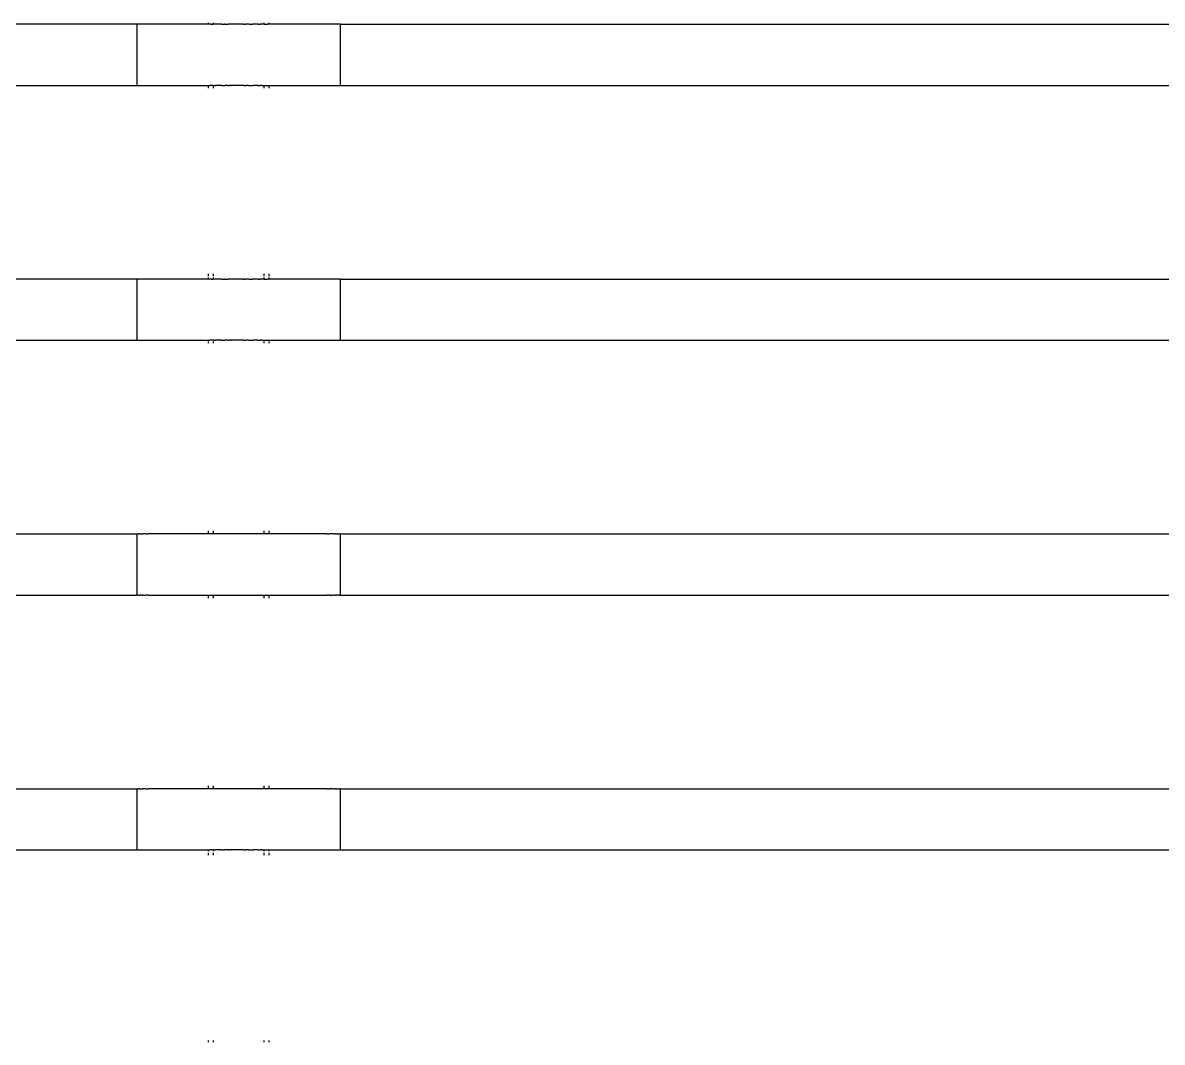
# Model space of a CAD drawing. Header units: millimetres. Extents: x -2916 to 2490, y 92 to 4100.
# Drawn here: x -904.4 to -680.9, y 2768.4 to 2968.4 of the extents above; entities that cross this region are included whole.
import ezdxf

# ---------------------------------------------------------------- set-up
doc = ezdxf.new("R2010")
doc.units = ezdxf.units.MM

msp = doc.modelspace()

# ---------------------------------------------------------------- linework, layer by layer
for p, q in [((-882.08, 2968.14), (-1663.16, 2968.14)), ((-882.08, 2968.14), (-882.08, 2956.14)), ((-881.99, 2968.14), (-882.08, 2968.14)), ((-881.88, 2968.14), (-881.99, 2968.14)), ((-881.72, 2968.14), (-881.88, 2968.14)), ((-881.52, 2968.14), (-881.72, 2968.14)), ((-881.27, 2968.14), (-881.52, 2968.14)), ((-880.98, 2968.14), (-881.27, 2968.14)), ((-880.65, 2968.14), (-880.98, 2968.14)), ((-880.27, 2968.14), (-880.65, 2968.14)), ((-879.86, 2968.14), (-880.27, 2968.14)), ((-879.4, 2968.14), (-879.86, 2968.14)), ((-878.91, 2968.14), (-879.4, 2968.14)), ((-878.37, 2968.14), (-878.91, 2968.14)), ((-877.8, 2968.14), (-878.37, 2968.14)), ((-877.2, 2968.14), (-877.8, 2968.14)), ((-876.56, 2968.14), (-877.2, 2968.14)), ((-875.88, 2968.14), (-876.56, 2968.14)), ((-875.18, 2968.14), (-875.88, 2968.14)), ((-874.45, 2968.14), (-875.18, 2968.14)), ((-873.68, 2968.14), (-874.45, 2968.14)), ((-872.89, 2968.14), (-873.68, 2968.14)), ((-872.08, 2968.14), (-872.89, 2968.14)), ((-871.25, 2968.14), (-872.08, 2968.14)), ((-870.39, 2968.14), (-871.25, 2968.14)), ((-869.52, 2968.14), (-870.39, 2968.14)), ((-868.62, 2968.14), (-869.52, 2968.14)), ((-868.08, 2968.14), (-868.62, 2968.14)), ((-868.08, 2968.41), (-868.08, 2968.21)), ((-868.08, 2968.21), (-868.08, 2968.14)), ((-867.72, 2968.14), (-868.08, 2968.14)), ((-867.49, 2968.14), (-867.72, 2968.14)), ((-867.49, 2968.14), (-867.08, 2968.14)), ((-867.08, 2968.41), (-867.08, 2968.21)), ((-867.08, 2968.21), (-867.08, 2968.14)), ((-867.04, 2968.14), (-867.08, 2968.14)), ((-866.88, 2968.14), (-867.04, 2968.14)), ((-866.8, 2968.14), (-866.88, 2968.14)), ((-866.63, 2968.14), (-866.8, 2968.14)), ((-866.29, 2968.14), (-866.63, 2968.14)), ((-865.88, 2968.14), (-866.29, 2968.14)), ((-865.82, 2968.14), (-865.88, 2968.14)), ((-865.36, 2968.14), (-865.82, 2968.14)), ((-865.36, 2968.14), (-864.93, 2968.14)), ((-864.79, 2968.14), (-864.93, 2968.14)), ((-864.79, 2968.14), (-864.16, 2968.14)), ((-863.98, 2968.14), (-864.16, 2968.14)), ((-863.49, 2968.14), (-863.98, 2968.14)), ((-863.42, 2968.14), (-863.49, 2968.14)), ((-863.03, 2968.14), (-863.42, 2968.14)), ((-862.79, 2968.14), (-863.03, 2968.14)), ((-862.08, 2968.14), (-862.79, 2968.14)), ((-861.37, 2968.14), (-862.08, 2968.14)), ((-861.13, 2968.14), (-861.37, 2968.14)), ((-861.13, 2968.14), (-860.75, 2968.14)), ((-860.67, 2968.14), (-860.75, 2968.14)), ((-860.18, 2968.14), (-860.67, 2968.14)), ((-860.01, 2968.14), (-860.18, 2968.14)), ((-860.01, 2968.14), (-859.38, 2968.14)), ((-859.24, 2968.14), (-859.38, 2968.14)), ((-858.81, 2968.14), (-859.24, 2968.14)), ((-858.34, 2968.14), (-858.81, 2968.14)), ((-858.28, 2968.14), (-858.34, 2968.14)), ((-858.28, 2968.14), (-857.88, 2968.14)), ((-857.53, 2968.14), (-857.88, 2968.14)), ((-857.36, 2968.14), (-857.53, 2968.14)), ((-857.28, 2968.14), (-857.36, 2968.14)), ((-857.13, 2968.14), (-857.28, 2968.14)), ((-857.08, 2968.14), (-857.13, 2968.14)), ((-857.08, 2968.21), (-857.08, 2968.41)), ((-857.08, 2968.14), (-857.08, 2968.21)), ((-857.08, 2968.14), (-856.67, 2968.14)), ((-856.67, 2968.14), (-856.45, 2968.14)), ((-856.08, 2968.14), (-856.45, 2968.14)), ((-856.08, 2968.21), (-856.08, 2968.41)), ((-856.08, 2968.14), (-856.08, 2968.21)), ((-855.54, 2968.14), (-856.08, 2968.14)), ((-854.65, 2968.14), (-855.54, 2968.14)), ((-853.77, 2968.14), (-854.65, 2968.14)), ((-852.92, 2968.14), (-853.77, 2968.14)), ((-852.08, 2968.14), (-852.92, 2968.14)), ((-851.27, 2968.14), (-852.08, 2968.14)), ((-850.48, 2968.14), (-851.27, 2968.14)), ((-849.72, 2968.14), (-850.48, 2968.14)), ((-848.98, 2968.14), (-849.72, 2968.14)), ((-848.28, 2968.14), (-848.98, 2968.14)), ((-847.61, 2968.14), (-848.28, 2968.14)), ((-846.97, 2968.14), (-847.61, 2968.14)), ((-846.36, 2968.14), (-846.97, 2968.14)), ((-845.79, 2968.14), (-846.36, 2968.14)), ((-845.26, 2968.14), (-845.79, 2968.14)), ((-844.76, 2968.14), (-845.26, 2968.14)), ((-844.31, 2968.14), (-844.76, 2968.14)), ((-843.89, 2968.14), (-844.31, 2968.14)), ((-843.51, 2968.14), (-843.89, 2968.14)), ((-843.18, 2968.14), (-843.51, 2968.14)), ((-842.89, 2968.14), (-843.18, 2968.14)), ((-842.65, 2968.14), (-842.89, 2968.14)), ((-842.44, 2968.14), (-842.65, 2968.14)), ((-842.29, 2968.14), (-842.44, 2968.14)), ((-842.17, 2968.14), (-842.29, 2968.14)), ((-842.08, 2968.14), (-842.17, 2968.14)), ((-842.08, 2956.14), (-842.08, 2968.14)), ((-842.08, 2968.14), (-61.01, 2968.14)), ((-1469.42, 2956.12), (-882.08, 2956.14)), ((-882.08, 2956.14), (-881.99, 2956.14)), ((-881.99, 2956.14), (-881.88, 2956.14)), ((-881.88, 2956.14), (-881.72, 2956.14)), ((-881.72, 2956.14), (-881.52, 2956.14)), ((-881.52, 2956.14), (-881.27, 2956.14)), ((-881.27, 2956.14), (-880.98, 2956.14)), ((-880.98, 2956.14), (-880.65, 2956.14)), ((-880.65, 2956.14), (-880.27, 2956.14)), ((-880.27, 2956.14), (-879.86, 2956.14)), ((-879.86, 2956.14), (-879.4, 2956.14)), ((-879.4, 2956.14), (-878.91, 2956.14)), ((-878.91, 2956.14), (-878.37, 2956.14)), ((-878.37, 2956.14), (-877.8, 2956.14)), ((-877.8, 2956.14), (-877.2, 2956.14)), ((-877.2, 2956.14), (-876.56, 2956.14)), ((-876.56, 2956.14), (-875.88, 2956.14)), ((-875.88, 2956.14), (-875.18, 2956.14)), ((-875.18, 2956.14), (-874.45, 2956.14)), ((-874.45, 2956.14), (-873.68, 2956.14)), ((-873.68, 2956.14), (-872.89, 2956.14)), ((-872.89, 2956.14), (-872.08, 2956.14)), ((-872.08, 2956.14), (-871.25, 2956.14)), ((-871.25, 2956.14), (-870.39, 2956.14)), ((-870.39, 2956.14), (-869.52, 2956.14)), ((-869.52, 2956.14), (-868.62, 2956.14)), ((-868.62, 2956.14), (-868.08, 2956.14)), ((-868.08, 2956.14), (-868.08, 2956.08)), ((-868.08, 2956.14), (-867.72, 2956.14)), ((-868.08, 2955.88), (-868.08, 2955.56)), ((-867.49, 2956.14), (-867.72, 2956.14)), ((-867.08, 2956.14), (-867.49, 2956.14)), ((-867.08, 2956.14), (-867.08, 2956.08)), ((-867.08, 2956.14), (-867.04, 2956.14)), ((-867.08, 2955.88), (-867.08, 2955.56)), ((-867.04, 2956.14), (-866.88, 2956.14)), ((-866.88, 2956.14), (-866.8, 2956.14)), ((-866.8, 2956.14), (-866.63, 2956.14)), ((-866.29, 2956.14), (-866.63, 2956.14)), ((-865.88, 2956.14), (-866.29, 2956.14)), ((-865.88, 2956.14), (-865.82, 2956.14)), ((-865.36, 2956.14), (-865.82, 2956.14)), ((-865.36, 2956.14), (-864.93, 2956.14)), ((-864.93, 2956.14), (-864.79, 2956.14)), ((-864.16, 2956.14), (-864.79, 2956.14)), ((-864.16, 2956.14), (-863.98, 2956.14)), ((-863.49, 2956.14), (-863.98, 2956.14)), ((-863.49, 2956.14), (-863.42, 2956.14)), ((-863.03, 2956.14), (-863.42, 2956.14)), ((-862.79, 2956.14), (-863.03, 2956.14)), ((-862.08, 2956.14), (-862.79, 2956.14)), ((-861.37, 2956.14), (-862.08, 2956.14)), ((-861.13, 2956.14), (-861.37, 2956.14)), ((-861.13, 2956.14), (-860.75, 2956.14)), ((-860.75, 2956.14), (-860.67, 2956.14)), ((-860.18, 2956.14), (-860.67, 2956.14)), ((-860.18, 2956.14), (-860.01, 2956.14)), ((-860.01, 2956.14), (-859.38, 2956.14)), ((-859.38, 2956.14), (-859.24, 2956.14)), ((-858.81, 2956.14), (-859.24, 2956.14)), ((-858.34, 2956.14), (-858.81, 2956.14)), ((-858.34, 2956.14), (-858.28, 2956.14)), ((-858.28, 2956.14), (-857.88, 2956.14)), ((-857.53, 2956.14), (-857.88, 2956.14)), ((-857.53, 2956.14), (-857.36, 2956.14)), ((-857.36, 2956.14), (-857.28, 2956.14)), ((-857.28, 2956.14), (-857.13, 2956.14)), ((-857.13, 2956.14), (-857.08, 2956.14)), ((-857.08, 2956.08), (-857.08, 2956.14)), ((-857.08, 2956.14), (-856.67, 2956.14)), ((-857.08, 2955.56), (-857.08, 2955.88)), ((-856.67, 2956.14), (-856.45, 2956.14)), ((-856.45, 2956.14), (-856.08, 2956.14)), ((-856.08, 2956.08), (-856.08, 2956.14)), ((-856.08, 2956.14), (-855.54, 2956.14)), ((-856.08, 2955.56), (-856.08, 2955.88)), ((-855.54, 2956.14), (-854.65, 2956.14)), ((-854.65, 2956.14), (-853.77, 2956.14)), ((-853.77, 2956.14), (-852.92, 2956.14)), ((-852.92, 2956.14), (-852.08, 2956.14)), ((-852.08, 2956.14), (-851.27, 2956.14)), ((-851.27, 2956.14), (-850.48, 2956.14)), ((-850.48, 2956.14), (-849.72, 2956.14)), ((-849.72, 2956.14), (-848.98, 2956.14)), ((-848.98, 2956.14), (-848.28, 2956.14)), ((-848.28, 2956.14), (-847.61, 2956.14)), ((-847.61, 2956.14), (-846.97, 2956.14)), ((-846.97, 2956.14), (-846.36, 2956.14)), ((-846.36, 2956.14), (-845.79, 2956.14)), ((-845.79, 2956.14), (-845.26, 2956.14)), ((-845.26, 2956.14), (-844.76, 2956.14)), ((-844.76, 2956.14), (-844.31, 2956.14)), ((-844.31, 2956.14), (-843.89, 2956.14)), ((-843.89, 2956.14), (-843.51, 2956.14)), ((-843.51, 2956.14), (-843.18, 2956.14)), ((-843.18, 2956.14), (-842.89, 2956.14)), ((-842.89, 2956.14), (-842.65, 2956.14)), ((-842.65, 2956.14), (-842.44, 2956.14)), ((-842.44, 2956.14), (-842.29, 2956.14)), ((-842.29, 2956.14), (-842.17, 2956.14)), ((-842.17, 2956.14), (-842.08, 2956.14)), ((-842.08, 2956.14), (-198.53, 2956.14)), ((-882.08, 2918.14), (-1663.16, 2918.14)), ((-882.08, 2918.14), (-882.08, 2906.14)), ((-881.99, 2918.14), (-882.08, 2918.14)), ((-881.88, 2918.14), (-881.99, 2918.14)), ((-881.72, 2918.14), (-881.88, 2918.14)), ((-881.52, 2918.14), (-881.72, 2918.14)), ((-881.27, 2918.14), (-881.52, 2918.14)), ((-880.98, 2918.14), (-881.27, 2918.14)), ((-880.65, 2918.14), (-880.98, 2918.14)), ((-880.27, 2918.14), (-880.65, 2918.14)), ((-879.86, 2918.14), (-880.27, 2918.14)), ((-879.4, 2918.14), (-879.86, 2918.14)), ((-878.91, 2918.14), (-879.4, 2918.14)), ((-878.37, 2918.14), (-878.91, 2918.14)), ((-877.8, 2918.14), (-878.37, 2918.14)), ((-877.2, 2918.14), (-877.8, 2918.14)), ((-876.56, 2918.14), (-877.2, 2918.14)), ((-875.88, 2918.14), (-876.56, 2918.14)), ((-875.18, 2918.14), (-875.88, 2918.14)), ((-874.45, 2918.14), (-875.18, 2918.14)), ((-873.68, 2918.14), (-874.45, 2918.14)), ((-872.89, 2918.14), (-873.68, 2918.14)), ((-872.08, 2918.14), (-872.89, 2918.14)), ((-871.25, 2918.14), (-872.08, 2918.14)), ((-870.39, 2918.14), (-871.25, 2918.14)), ((-869.52, 2918.14), (-870.39, 2918.14)), ((-868.62, 2918.14), (-869.52, 2918.14)), ((-868.08, 2918.14), (-868.62, 2918.14)), ((-868.08, 2919.14), (-868.08, 2918.73)), ((-868.08, 2918.41), (-868.08, 2918.21)), ((-868.08, 2918.21), (-868.08, 2918.14)), ((-867.72, 2918.14), (-868.08, 2918.14)), ((-867.49, 2918.14), (-867.72, 2918.14)), ((-867.49, 2918.14), (-867.08, 2918.14)), ((-867.08, 2919.14), (-867.08, 2918.73)), ((-867.08, 2918.41), (-867.08, 2918.21)), ((-867.08, 2918.21), (-867.08, 2918.14)), ((-867.04, 2918.14), (-867.08, 2918.14)), ((-866.88, 2918.14), (-867.04, 2918.14)), ((-866.8, 2918.14), (-866.88, 2918.14)), ((-866.63, 2918.14), (-866.8, 2918.14)), ((-866.29, 2918.14), (-866.63, 2918.14)), ((-865.88, 2918.14), (-866.29, 2918.14)), ((-865.82, 2918.14), (-865.88, 2918.14)), ((-865.36, 2918.14), (-865.82, 2918.14)), ((-865.36, 2918.14), (-864.93, 2918.14)), ((-864.79, 2918.14), (-864.93, 2918.14)), ((-864.79, 2918.14), (-864.16, 2918.14)), ((-863.98, 2918.14), (-864.16, 2918.14)), ((-863.49, 2918.14), (-863.98, 2918.14)), ((-863.42, 2918.14), (-863.49, 2918.14)), ((-863.03, 2918.14), (-863.42, 2918.14)), ((-862.79, 2918.14), (-863.03, 2918.14)), ((-862.08, 2918.14), (-862.79, 2918.14)), ((-861.37, 2918.14), (-862.08, 2918.14)), ((-861.13, 2918.14), (-861.37, 2918.14)), ((-861.13, 2918.14), (-860.75, 2918.14)), ((-860.67, 2918.14), (-860.75, 2918.14)), ((-860.18, 2918.14), (-860.67, 2918.14)), ((-860.01, 2918.14), (-860.18, 2918.14)), ((-860.01, 2918.14), (-859.38, 2918.14)), ((-859.24, 2918.14), (-859.38, 2918.14)), ((-858.81, 2918.14), (-859.24, 2918.14)), ((-858.34, 2918.14), (-858.81, 2918.14)), ((-858.28, 2918.14), (-858.34, 2918.14)), ((-858.28, 2918.14), (-857.88, 2918.14)), ((-857.53, 2918.14), (-857.88, 2918.14)), ((-857.36, 2918.14), (-857.53, 2918.14)), ((-857.28, 2918.14), (-857.36, 2918.14)), ((-857.13, 2918.14), (-857.28, 2918.14)), ((-857.08, 2918.14), (-857.13, 2918.14)), ((-857.08, 2918.73), (-857.08, 2919.14)), ((-857.08, 2918.21), (-857.08, 2918.41)), ((-857.08, 2918.14), (-857.08, 2918.21)), ((-857.08, 2918.14), (-856.67, 2918.14)), ((-856.67, 2918.14), (-856.45, 2918.14)), ((-856.08, 2918.14), (-856.45, 2918.14)), ((-856.08, 2918.73), (-856.08, 2919.14)), ((-856.08, 2918.21), (-856.08, 2918.41)), ((-856.08, 2918.14), (-856.08, 2918.21)), ((-855.54, 2918.14), (-856.08, 2918.14)), ((-854.65, 2918.14), (-855.54, 2918.14)), ((-853.77, 2918.14), (-854.65, 2918.14)), ((-852.92, 2918.14), (-853.77, 2918.14)), ((-852.08, 2918.14), (-852.92, 2918.14)), ((-851.27, 2918.14), (-852.08, 2918.14)), ((-850.48, 2918.14), (-851.27, 2918.14)), ((-849.72, 2918.14), (-850.48, 2918.14)), ((-848.98, 2918.14), (-849.72, 2918.14)), ((-848.28, 2918.14), (-848.98, 2918.14)), ((-847.61, 2918.14), (-848.28, 2918.14)), ((-846.97, 2918.14), (-847.61, 2918.14)), ((-846.36, 2918.14), (-846.97, 2918.14)), ((-845.79, 2918.14), (-846.36, 2918.14)), ((-845.26, 2918.14), (-845.79, 2918.14)), ((-844.76, 2918.14), (-845.26, 2918.14)), ((-844.31, 2918.14), (-844.76, 2918.14)), ((-843.89, 2918.14), (-844.31, 2918.14)), ((-843.51, 2918.14), (-843.89, 2918.14)), ((-843.18, 2918.14), (-843.51, 2918.14)), ((-842.89, 2918.14), (-843.18, 2918.14)), ((-842.65, 2918.14), (-842.89, 2918.14)), ((-842.44, 2918.14), (-842.65, 2918.14)), ((-842.29, 2918.14), (-842.44, 2918.14)), ((-842.17, 2918.14), (-842.29, 2918.14)), ((-842.08, 2918.14), (-842.17, 2918.14)), ((-842.08, 2906.14), (-842.08, 2918.14)), ((-842.08, 2918.14), (-61.01, 2918.14)), ((-1525.64, 2906.14), (-882.08, 2906.14)), ((-882.08, 2906.14), (-881.99, 2906.14)), ((-881.99, 2906.14), (-881.88, 2906.14)), ((-881.88, 2906.14), (-881.72, 2906.14)), ((-881.72, 2906.14), (-881.52, 2906.14)), ((-881.52, 2906.14), (-881.27, 2906.14)), ((-881.27, 2906.14), (-880.98, 2906.14)), ((-880.98, 2906.14), (-880.65, 2906.14)), ((-880.65, 2906.14), (-880.27, 2906.14)), ((-880.27, 2906.14), (-879.86, 2906.14)), ((-879.86, 2906.14), (-879.4, 2906.14)), ((-879.4, 2906.14), (-878.91, 2906.14)), ((-878.91, 2906.14), (-878.37, 2906.14)), ((-878.37, 2906.14), (-877.8, 2906.14)), ((-877.8, 2906.14), (-877.2, 2906.14)), ((-877.2, 2906.14), (-876.56, 2906.14)), ((-876.56, 2906.14), (-875.88, 2906.14)), ((-875.88, 2906.14), (-875.18, 2906.14)), ((-875.18, 2906.14), (-874.45, 2906.14)), ((-874.45, 2906.14), (-873.68, 2906.14)), ((-873.68, 2906.14), (-872.89, 2906.14)), ((-872.89, 2906.14), (-872.08, 2906.14)), ((-872.08, 2906.14), (-871.25, 2906.14)), ((-871.25, 2906.14), (-870.39, 2906.14)), ((-870.39, 2906.14), (-869.52, 2906.14)), ((-869.52, 2906.14), (-868.62, 2906.14)), ((-868.62, 2906.14), (-868.08, 2906.14)), ((-868.08, 2906.14), (-868.08, 2906.08)), ((-868.08, 2906.14), (-867.72, 2906.14)), ((-867.49, 2906.14), (-867.72, 2906.14)), ((-867.08, 2906.14), (-867.49, 2906.14)), ((-867.08, 2906.14), (-867.08, 2906.08)), ((-867.08, 2906.14), (-867.04, 2906.14)), ((-867.04, 2906.14), (-866.88, 2906.14)), ((-866.88, 2906.14), (-866.8, 2906.14)), ((-866.8, 2906.14), (-866.63, 2906.14)), ((-866.29, 2906.14), (-866.63, 2906.14)), ((-865.88, 2906.14), (-866.29, 2906.14)), ((-865.88, 2906.14), (-865.82, 2906.14)), ((-865.36, 2906.14), (-865.82, 2906.14)), ((-865.36, 2906.14), (-864.93, 2906.14)), ((-864.93, 2906.14), (-864.79, 2906.14)), ((-864.16, 2906.14), (-864.79, 2906.14)), ((-864.16, 2906.14), (-863.98, 2906.14)), ((-863.49, 2906.14), (-863.98, 2906.14)), ((-863.49, 2906.14), (-863.42, 2906.14)), ((-863.03, 2906.14), (-863.42, 2906.14)), ((-862.79, 2906.14), (-863.03, 2906.14)), ((-862.08, 2906.14), (-862.79, 2906.14)), ((-861.37, 2906.14), (-862.08, 2906.14)), ((-861.13, 2906.14), (-861.37, 2906.14)), ((-861.13, 2906.14), (-860.75, 2906.14)), ((-860.75, 2906.14), (-860.67, 2906.14)), ((-860.18, 2906.14), (-860.67, 2906.14)), ((-860.18, 2906.14), (-860.01, 2906.14)), ((-860.01, 2906.14), (-859.38, 2906.14)), ((-859.38, 2906.14), (-859.24, 2906.14)), ((-858.81, 2906.14), (-859.24, 2906.14)), ((-858.34, 2906.14), (-858.81, 2906.14)), ((-858.34, 2906.14), (-858.28, 2906.14)), ((-858.28, 2906.14), (-857.88, 2906.14)), ((-857.53, 2906.14), (-857.88, 2906.14)), ((-857.53, 2906.14), (-857.36, 2906.14)), ((-857.36, 2906.14), (-857.28, 2906.14)), ((-857.28, 2906.14), (-857.13, 2906.14)), ((-857.13, 2906.14), (-857.08, 2906.14)), ((-857.08, 2906.08), (-857.08, 2906.14)), ((-857.08, 2906.14), (-856.67, 2906.14)), ((-856.67, 2906.14), (-856.45, 2906.14)), ((-856.45, 2906.14), (-856.08, 2906.14)), ((-856.08, 2906.08), (-856.08, 2906.14)), ((-856.08, 2906.14), (-855.54, 2906.14)), ((-855.54, 2906.14), (-854.65, 2906.14)), ((-854.65, 2906.14), (-853.77, 2906.14)), ((-853.77, 2906.14), (-852.92, 2906.14)), ((-852.92, 2906.14), (-852.08, 2906.14)), ((-852.08, 2906.14), (-851.27, 2906.14)), ((-851.27, 2906.14), (-850.48, 2906.14)), ((-850.48, 2906.14), (-849.72, 2906.14)), ((-849.72, 2906.14), (-848.98, 2906.14)), ((-848.98, 2906.14), (-848.28, 2906.14)), ((-848.28, 2906.14), (-847.61, 2906.14)), ((-847.61, 2906.14), (-846.97, 2906.14)), ((-846.97, 2906.14), (-846.36, 2906.14)), ((-846.36, 2906.14), (-845.79, 2906.14)), ((-845.79, 2906.14), (-845.26, 2906.14)), ((-845.26, 2906.14), (-844.76, 2906.14)), ((-844.76, 2906.14), (-844.31, 2906.14)), ((-844.31, 2906.14), (-843.89, 2906.14)), ((-843.89, 2906.14), (-843.51, 2906.14)), ((-843.51, 2906.14), (-843.18, 2906.14)), ((-843.18, 2906.14), (-842.89, 2906.14)), ((-842.89, 2906.14), (-842.65, 2906.14)), ((-842.65, 2906.14), (-842.44, 2906.14)), ((-842.44, 2906.14), (-842.29, 2906.14)), ((-842.29, 2906.14), (-842.17, 2906.14)), ((-842.17, 2906.14), (-842.08, 2906.14)), ((-842.08, 2906.14), (-198.53, 2906.14)), ((-868.08, 2905.88), (-868.08, 2905.56)), ((-867.08, 2905.88), (-867.08, 2905.56)), ((-857.08, 2905.56), (-857.08, 2905.88)), ((-856.08, 2905.56), (-856.08, 2905.88)), ((-1525.64, 2868.14), (-882.08, 2868.14)), ((-882.08, 2868.14), (-882.08, 2856.14)), ((-882.08, 2868.14), (-881.99, 2868.14)), ((-881.99, 2868.14), (-881.88, 2868.14)), ((-881.88, 2868.14), (-881.72, 2868.14)), ((-881.52, 2868.14), (-881.72, 2868.14)), ((-881.52, 2868.14), (-881.27, 2868.14)), ((-881.27, 2868.14), (-880.98, 2868.14)), ((-880.65, 2868.14), (-880.98, 2868.14)), ((-880.27, 2868.14), (-880.65, 2868.14)), ((-880.27, 2868.14), (-879.86, 2868.14)), ((-879.4, 2868.14), (-879.86, 2868.14)), ((-878.91, 2868.14), (-879.4, 2868.14)), ((-878.37, 2868.14), (-878.91, 2868.14)), ((-877.8, 2868.14), (-878.37, 2868.14)), ((-877.2, 2868.14), (-877.8, 2868.14)), ((-876.56, 2868.14), (-877.2, 2868.14)), ((-875.88, 2868.14), (-876.56, 2868.14)), ((-875.18, 2868.14), (-875.88, 2868.14)), ((-874.45, 2868.14), (-875.18, 2868.14)), ((-873.68, 2868.14), (-874.45, 2868.14)), ((-872.89, 2868.14), (-873.68, 2868.14)), ((-872.08, 2868.14), (-872.89, 2868.14)), ((-871.25, 2868.14), (-872.08, 2868.14)), ((-870.39, 2868.14), (-871.25, 2868.14)), ((-869.52, 2868.14), (-870.39, 2868.14)), ((-868.62, 2868.14), (-869.52, 2868.14)), ((-867.72, 2868.14), (-868.62, 2868.14)), ((-868.08, 2868.73), (-868.08, 2868.41)), ((-868.08, 2868.41), (-868.08, 2868.21)), ((-866.8, 2868.14), (-867.72, 2868.14)), ((-867.08, 2868.73), (-867.08, 2868.41)), ((-867.08, 2868.41), (-867.08, 2868.21)), ((-865.87, 2868.14), (-866.8, 2868.14)), ((-864.93, 2868.14), (-865.87, 2868.14)), ((-863.98, 2868.14), (-864.93, 2868.14)), ((-863.03, 2868.14), (-863.98, 2868.14)), ((-862.08, 2868.14), (-863.03, 2868.14)), ((-861.13, 2868.14), (-862.08, 2868.14)), ((-860.18, 2868.14), (-861.13, 2868.14)), ((-859.24, 2868.14), (-860.18, 2868.14)), ((-858.3, 2868.14), (-859.24, 2868.14)), ((-857.37, 2868.14), (-858.3, 2868.14)), ((-856.45, 2868.14), (-857.37, 2868.14)), ((-857.08, 2868.41), (-857.08, 2868.73)), ((-857.08, 2868.21), (-857.08, 2868.41)), ((-855.54, 2868.14), (-856.45, 2868.14)), ((-856.08, 2868.41), (-856.08, 2868.73)), ((-856.08, 2868.21), (-856.08, 2868.41)), ((-854.65, 2868.14), (-855.54, 2868.14)), ((-853.77, 2868.14), (-854.65, 2868.14)), ((-852.92, 2868.14), (-853.77, 2868.14)), ((-852.08, 2868.14), (-852.92, 2868.14)), ((-851.27, 2868.14), (-852.08, 2868.14)), ((-850.48, 2868.14), (-851.27, 2868.14)), ((-849.72, 2868.14), (-850.48, 2868.14)), ((-848.98, 2868.14), (-849.72, 2868.14)), ((-848.28, 2868.14), (-848.98, 2868.14)), ((-847.61, 2868.14), (-848.28, 2868.14)), ((-846.97, 2868.14), (-847.61, 2868.14)), ((-846.36, 2868.14), (-846.97, 2868.14)), ((-845.79, 2868.14), (-846.36, 2868.14)), ((-845.26, 2868.14), (-845.79, 2868.14)), ((-844.76, 2868.14), (-845.26, 2868.14)), ((-844.76, 2868.14), (-844.31, 2868.14)), ((-843.89, 2868.14), (-844.31, 2868.14)), ((-843.51, 2868.14), (-843.89, 2868.14)), ((-843.51, 2868.14), (-843.18, 2868.14)), ((-842.89, 2868.14), (-843.18, 2868.14)), ((-842.89, 2868.14), (-842.65, 2868.14)), ((-842.65, 2868.14), (-842.44, 2868.14)), ((-842.29, 2868.14), (-842.44, 2868.14)), ((-842.29, 2868.14), (-842.17, 2868.14)), ((-842.17, 2868.14), (-842.08, 2868.14)), ((-842.08, 2856.14), (-842.08, 2868.14)), ((-842.08, 2868.14), (-198.53, 2868.14)), ((-1359.75, 2856.14), (-882.08, 2856.14)), ((-881.99, 2856.14), (-882.08, 2856.14)), ((-881.88, 2856.14), (-881.99, 2856.14)), ((-881.72, 2856.14), (-881.88, 2856.14)), ((-881.72, 2856.14), (-881.52, 2856.14)), ((-881.27, 2856.14), (-881.52, 2856.14)), ((-880.98, 2856.14), (-881.27, 2856.14)), ((-880.98, 2856.14), (-880.65, 2856.14)), ((-880.65, 2856.14), (-880.27, 2856.14)), ((-879.86, 2856.14), (-880.27, 2856.14)), ((-879.86, 2856.14), (-879.4, 2856.14)), ((-879.4, 2856.14), (-878.91, 2856.14)), ((-878.91, 2856.14), (-878.37, 2856.14)), ((-878.37, 2856.14), (-877.8, 2856.14)), ((-877.8, 2856.14), (-877.2, 2856.14)), ((-877.2, 2856.14), (-876.56, 2856.14)), ((-876.56, 2856.14), (-875.88, 2856.14)), ((-875.88, 2856.14), (-875.18, 2856.14)), ((-875.18, 2856.14), (-874.45, 2856.14)), ((-874.45, 2856.14), (-873.68, 2856.14)), ((-873.68, 2856.14), (-872.89, 2856.14)), ((-872.89, 2856.14), (-872.08, 2856.14)), ((-872.08, 2856.14), (-871.25, 2856.14)), ((-871.25, 2856.14), (-870.39, 2856.14)), ((-870.39, 2856.14), (-869.52, 2856.14)), ((-869.52, 2856.14), (-868.62, 2856.14)), ((-868.62, 2856.14), (-867.72, 2856.14)), ((-868.08, 2856.08), (-868.08, 2855.88)), ((-868.08, 2855.88), (-868.08, 2855.56)), ((-867.72, 2856.14), (-866.8, 2856.14)), ((-867.08, 2856.08), (-867.08, 2855.88)), ((-867.08, 2855.88), (-867.08, 2855.56)), ((-866.8, 2856.14), (-865.87, 2856.14)), ((-865.87, 2856.14), (-864.93, 2856.14)), ((-864.93, 2856.14), (-863.98, 2856.14)), ((-863.98, 2856.14), (-863.03, 2856.14)), ((-863.03, 2856.14), (-862.08, 2856.14)), ((-862.08, 2856.14), (-861.13, 2856.14)), ((-861.13, 2856.14), (-860.18, 2856.14)), ((-860.18, 2856.14), (-859.24, 2856.14)), ((-859.24, 2856.14), (-858.3, 2856.14)), ((-858.3, 2856.14), (-857.37, 2856.14)), ((-857.37, 2856.14), (-856.45, 2856.14)), ((-857.08, 2855.88), (-857.08, 2856.08)), ((-857.08, 2855.56), (-857.08, 2855.88)), ((-856.45, 2856.14), (-855.54, 2856.14)), ((-856.08, 2855.88), (-856.08, 2856.08)), ((-856.08, 2855.56), (-856.08, 2855.88)), ((-855.54, 2856.14), (-854.65, 2856.14)), ((-854.65, 2856.14), (-853.77, 2856.14)), ((-853.77, 2856.14), (-852.92, 2856.14)), ((-852.92, 2856.14), (-852.08, 2856.14)), ((-852.08, 2856.14), (-851.27, 2856.14)), ((-851.27, 2856.14), (-850.48, 2856.14)), ((-850.48, 2856.14), (-849.72, 2856.14)), ((-849.72, 2856.14), (-848.98, 2856.14)), ((-848.98, 2856.14), (-848.28, 2856.14)), ((-848.28, 2856.14), (-847.61, 2856.14)), ((-847.61, 2856.14), (-846.97, 2856.14)), ((-846.97, 2856.14), (-846.36, 2856.14)), ((-846.36, 2856.14), (-845.79, 2856.14)), ((-845.79, 2856.14), (-845.26, 2856.14)), ((-845.26, 2856.14), (-844.76, 2856.14)), ((-844.31, 2856.14), (-844.76, 2856.14)), ((-844.31, 2856.14), (-843.89, 2856.14)), ((-843.89, 2856.14), (-843.51, 2856.14)), ((-843.18, 2856.14), (-843.51, 2856.14)), ((-843.18, 2856.14), (-842.89, 2856.14)), ((-842.65, 2856.14), (-842.89, 2856.14)), ((-842.44, 2856.14), (-842.65, 2856.14)), ((-842.44, 2856.14), (-842.29, 2856.14)), ((-842.17, 2856.14), (-842.29, 2856.14)), ((-842.08, 2856.14), (-842.17, 2856.14)), ((-842.08, 2856.14), (-364.42, 2856.14)), ((-1525.64, 2818.14), (-882.08, 2818.14)), ((-882.08, 2818.14), (-882.08, 2806.14)), ((-882.08, 2818.14), (-881.99, 2818.14)), ((-881.99, 2818.14), (-881.88, 2818.14)), ((-881.88, 2818.14), (-881.72, 2818.14)), ((-881.52, 2818.14), (-881.72, 2818.14)), ((-881.52, 2818.14), (-881.27, 2818.14)), ((-881.27, 2818.14), (-880.98, 2818.14)), ((-880.65, 2818.14), (-880.98, 2818.14)), ((-880.27, 2818.14), (-880.65, 2818.14)), ((-880.27, 2818.14), (-879.86, 2818.14)), ((-879.4, 2818.14), (-879.86, 2818.14)), ((-878.91, 2818.14), (-879.4, 2818.14)), ((-878.37, 2818.14), (-878.91, 2818.14)), ((-877.8, 2818.14), (-878.37, 2818.14)), ((-877.2, 2818.14), (-877.8, 2818.14)), ((-876.56, 2818.14), (-877.2, 2818.14)), ((-875.88, 2818.14), (-876.56, 2818.14)), ((-875.18, 2818.14), (-875.88, 2818.14)), ((-874.45, 2818.14), (-875.18, 2818.14)), ((-873.68, 2818.14), (-874.45, 2818.14)), ((-872.89, 2818.14), (-873.68, 2818.14)), ((-872.08, 2818.14), (-872.89, 2818.14)), ((-871.25, 2818.14), (-872.08, 2818.14)), ((-870.39, 2818.14), (-871.25, 2818.14)), ((-869.52, 2818.14), (-870.39, 2818.14)), ((-868.62, 2818.14), (-869.52, 2818.14)), ((-867.72, 2818.14), (-868.62, 2818.14)), ((-868.08, 2818.73), (-868.08, 2818.41)), ((-868.08, 2818.41), (-868.08, 2818.21)), ((-866.8, 2818.14), (-867.72, 2818.14)), ((-867.08, 2818.73), (-867.08, 2818.41)), ((-867.08, 2818.41), (-867.08, 2818.21)), ((-865.87, 2818.14), (-866.8, 2818.14)), ((-864.93, 2818.14), (-865.87, 2818.14)), ((-863.98, 2818.14), (-864.93, 2818.14)), ((-863.03, 2818.14), (-863.98, 2818.14)), ((-862.08, 2818.14), (-863.03, 2818.14)), ((-861.13, 2818.14), (-862.08, 2818.14)), ((-860.18, 2818.14), (-861.13, 2818.14)), ((-859.24, 2818.14), (-860.18, 2818.14)), ((-858.3, 2818.14), (-859.24, 2818.14)), ((-857.37, 2818.14), (-858.3, 2818.14)), ((-856.45, 2818.14), (-857.37, 2818.14)), ((-857.08, 2818.41), (-857.08, 2818.73)), ((-857.08, 2818.21), (-857.08, 2818.41)), ((-855.54, 2818.14), (-856.45, 2818.14)), ((-856.08, 2818.41), (-856.08, 2818.73)), ((-856.08, 2818.21), (-856.08, 2818.41)), ((-854.65, 2818.14), (-855.54, 2818.14)), ((-853.77, 2818.14), (-854.65, 2818.14)), ((-852.92, 2818.14), (-853.77, 2818.14)), ((-852.08, 2818.14), (-852.92, 2818.14)), ((-851.27, 2818.14), (-852.08, 2818.14)), ((-850.48, 2818.14), (-851.27, 2818.14)), ((-849.72, 2818.14), (-850.48, 2818.14)), ((-848.98, 2818.14), (-849.72, 2818.14)), ((-848.28, 2818.14), (-848.98, 2818.14)), ((-847.61, 2818.14), (-848.28, 2818.14)), ((-846.97, 2818.14), (-847.61, 2818.14)), ((-846.36, 2818.14), (-846.97, 2818.14)), ((-845.79, 2818.14), (-846.36, 2818.14)), ((-845.26, 2818.14), (-845.79, 2818.14)), ((-844.76, 2818.14), (-845.26, 2818.14)), ((-844.76, 2818.14), (-844.31, 2818.14)), ((-843.89, 2818.14), (-844.31, 2818.14)), ((-843.51, 2818.14), (-843.89, 2818.14)), ((-843.51, 2818.14), (-843.18, 2818.14)), ((-842.89, 2818.14), (-843.18, 2818.14)), ((-842.89, 2818.14), (-842.65, 2818.14)), ((-842.65, 2818.14), (-842.44, 2818.14)), ((-842.29, 2818.14), (-842.44, 2818.14)), ((-842.29, 2818.14), (-842.17, 2818.14)), ((-842.17, 2818.14), (-842.08, 2818.14)), ((-842.08, 2806.14), (-842.08, 2818.14)), ((-842.08, 2818.14), (-198.53, 2818.14)), ((-1586.11, 2806.12), (-882.08, 2806.14)), ((-882.08, 2806.14), (-881.99, 2806.14)), ((-881.99, 2806.14), (-881.88, 2806.14)), ((-881.88, 2806.14), (-881.72, 2806.14)), ((-881.72, 2806.14), (-881.52, 2806.14)), ((-881.52, 2806.14), (-881.27, 2806.14)), ((-881.27, 2806.14), (-880.98, 2806.14)), ((-880.98, 2806.14), (-880.65, 2806.14)), ((-880.65, 2806.14), (-880.27, 2806.14)), ((-880.27, 2806.14), (-879.86, 2806.14)), ((-879.86, 2806.14), (-879.4, 2806.14)), ((-879.4, 2806.14), (-878.91, 2806.14)), ((-878.91, 2806.14), (-878.37, 2806.14)), ((-878.37, 2806.14), (-877.8, 2806.14)), ((-877.8, 2806.14), (-877.2, 2806.14)), ((-877.2, 2806.14), (-876.56, 2806.14)), ((-876.56, 2806.14), (-875.88, 2806.14)), ((-875.88, 2806.14), (-875.18, 2806.14)), ((-875.18, 2806.14), (-874.45, 2806.14)), ((-874.45, 2806.14), (-873.68, 2806.14)), ((-873.68, 2806.14), (-872.89, 2806.14)), ((-872.89, 2806.14), (-872.08, 2806.14)), ((-872.08, 2806.14), (-871.25, 2806.14)), ((-871.25, 2806.14), (-870.39, 2806.14)), ((-870.39, 2806.14), (-869.52, 2806.14)), ((-869.52, 2806.14), (-868.62, 2806.14)), ((-868.62, 2806.14), (-868.08, 2806.14)), ((-868.08, 2806.14), (-867.72, 2806.14)), ((-868.08, 2806.14), (-868.08, 2806.08)), ((-868.08, 2806.08), (-868.08, 2805.88)), ((-868.08, 2805.56), (-868.08, 2805.14)), ((-867.49, 2806.14), (-867.72, 2806.14)), ((-867.08, 2806.14), (-867.49, 2806.14)), ((-867.08, 2806.14), (-867.04, 2806.14)), ((-867.08, 2806.14), (-867.08, 2806.08)), ((-867.08, 2806.08), (-867.08, 2805.88)), ((-867.08, 2805.56), (-867.08, 2805.14)), ((-867.04, 2806.14), (-866.88, 2806.14)), ((-866.88, 2806.14), (-866.8, 2806.14)), ((-866.8, 2806.14), (-866.63, 2806.14)), ((-866.29, 2806.14), (-866.63, 2806.14)), ((-865.88, 2806.14), (-866.29, 2806.14)), ((-865.88, 2806.14), (-865.82, 2806.14)), ((-865.36, 2806.14), (-865.82, 2806.14)), ((-865.36, 2806.14), (-864.93, 2806.14)), ((-864.93, 2806.14), (-864.79, 2806.14)), ((-864.16, 2806.14), (-864.79, 2806.14)), ((-864.16, 2806.14), (-863.98, 2806.14)), ((-863.49, 2806.14), (-863.98, 2806.14)), ((-863.49, 2806.14), (-863.42, 2806.14)), ((-863.03, 2806.14), (-863.42, 2806.14)), ((-862.79, 2806.14), (-863.03, 2806.14)), ((-862.08, 2806.14), (-862.79, 2806.14)), ((-861.37, 2806.14), (-862.08, 2806.14)), ((-861.13, 2806.14), (-861.37, 2806.14)), ((-861.13, 2806.14), (-860.75, 2806.14)), ((-860.75, 2806.14), (-860.67, 2806.14)), ((-860.18, 2806.14), (-860.67, 2806.14)), ((-860.18, 2806.14), (-860.01, 2806.14)), ((-860.01, 2806.14), (-859.38, 2806.14)), ((-859.38, 2806.14), (-859.24, 2806.14)), ((-858.81, 2806.14), (-859.24, 2806.14)), ((-858.34, 2806.14), (-858.81, 2806.14)), ((-858.34, 2806.14), (-858.28, 2806.14)), ((-858.28, 2806.14), (-857.88, 2806.14)), ((-857.53, 2806.14), (-857.88, 2806.14)), ((-857.53, 2806.14), (-857.36, 2806.14)), ((-857.36, 2806.14), (-857.28, 2806.14)), ((-857.28, 2806.14), (-857.13, 2806.14)), ((-857.13, 2806.14), (-857.08, 2806.14)), ((-857.08, 2806.08), (-857.08, 2806.14)), ((-857.08, 2806.14), (-856.67, 2806.14)), ((-857.08, 2805.88), (-857.08, 2806.08)), ((-857.08, 2805.14), (-857.08, 2805.56)), ((-856.67, 2806.14), (-856.45, 2806.14)), ((-856.45, 2806.14), (-856.08, 2806.14)), ((-856.08, 2806.14), (-855.54, 2806.14)), ((-856.08, 2806.08), (-856.08, 2806.14)), ((-856.08, 2805.88), (-856.08, 2806.08)), ((-856.08, 2805.14), (-856.08, 2805.56)), ((-855.54, 2806.14), (-854.65, 2806.14)), ((-854.65, 2806.14), (-853.77, 2806.14)), ((-853.77, 2806.14), (-852.92, 2806.14)), ((-852.92, 2806.14), (-852.08, 2806.14)), ((-852.08, 2806.14), (-851.27, 2806.14)), ((-851.27, 2806.14), (-850.48, 2806.14)), ((-850.48, 2806.14), (-849.72, 2806.14)), ((-849.72, 2806.14), (-848.98, 2806.14)), ((-848.98, 2806.14), (-848.28, 2806.14)), ((-848.28, 2806.14), (-847.61, 2806.14)), ((-847.61, 2806.14), (-846.97, 2806.14)), ((-846.97, 2806.14), (-846.36, 2806.14)), ((-846.36, 2806.14), (-845.79, 2806.14)), ((-845.79, 2806.14), (-845.26, 2806.14)), ((-845.26, 2806.14), (-844.76, 2806.14)), ((-844.76, 2806.14), (-844.31, 2806.14)), ((-844.31, 2806.14), (-843.89, 2806.14)), ((-843.89, 2806.14), (-843.51, 2806.14)), ((-843.51, 2806.14), (-843.18, 2806.14)), ((-843.18, 2806.14), (-842.89, 2806.14)), ((-842.89, 2806.14), (-842.65, 2806.14)), ((-842.65, 2806.14), (-842.44, 2806.14)), ((-842.44, 2806.14), (-842.29, 2806.14)), ((-842.29, 2806.14), (-842.17, 2806.14)), ((-842.17, 2806.14), (-842.08, 2806.14)), ((-842.08, 2806.14), (-61.01, 2806.12)), ((-868.08, 2768.73), (-868.08, 2768.41)), ((-867.08, 2768.73), (-867.08, 2768.41)), ((-857.08, 2768.41), (-857.08, 2768.73)), ((-856.08, 2768.41), (-856.08, 2768.73))]:
    msp.add_line(p, q)

doc.saveas('drawing.dxf')
